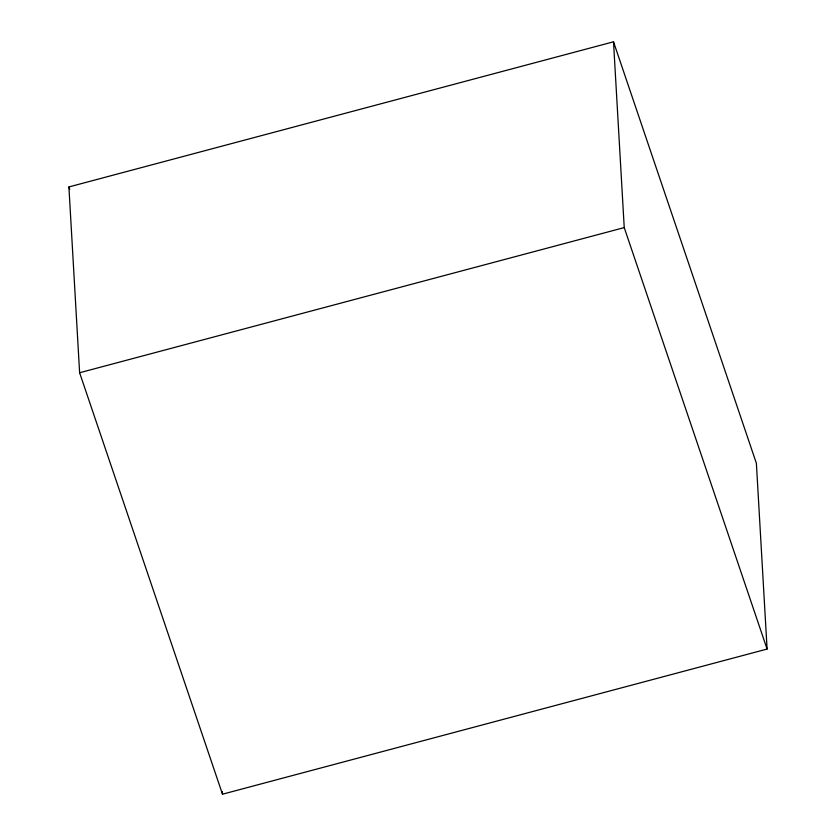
<?xml version="1.0" encoding="UTF-8"?>
<svg xmlns="http://www.w3.org/2000/svg" width="836" height="836" viewBox="0 0 836 836"><rect width="100%" height="100%" fill="white"/><g stroke="black" fill="none" stroke-linecap="round" stroke-linejoin="round"><path stroke-width="1.25" d="M68.907 186.94L613.509 41.8L756.381 463.259L767.093 649.06L222.491 794.2L79.619 372.741L68.907 186.94L69.743 189.417M79.619 372.741L624.231 227.601L613.509 41.8M624.231 227.601L767.093 649.06M222.334 791.598L222.491 794.2"/></g></svg>
